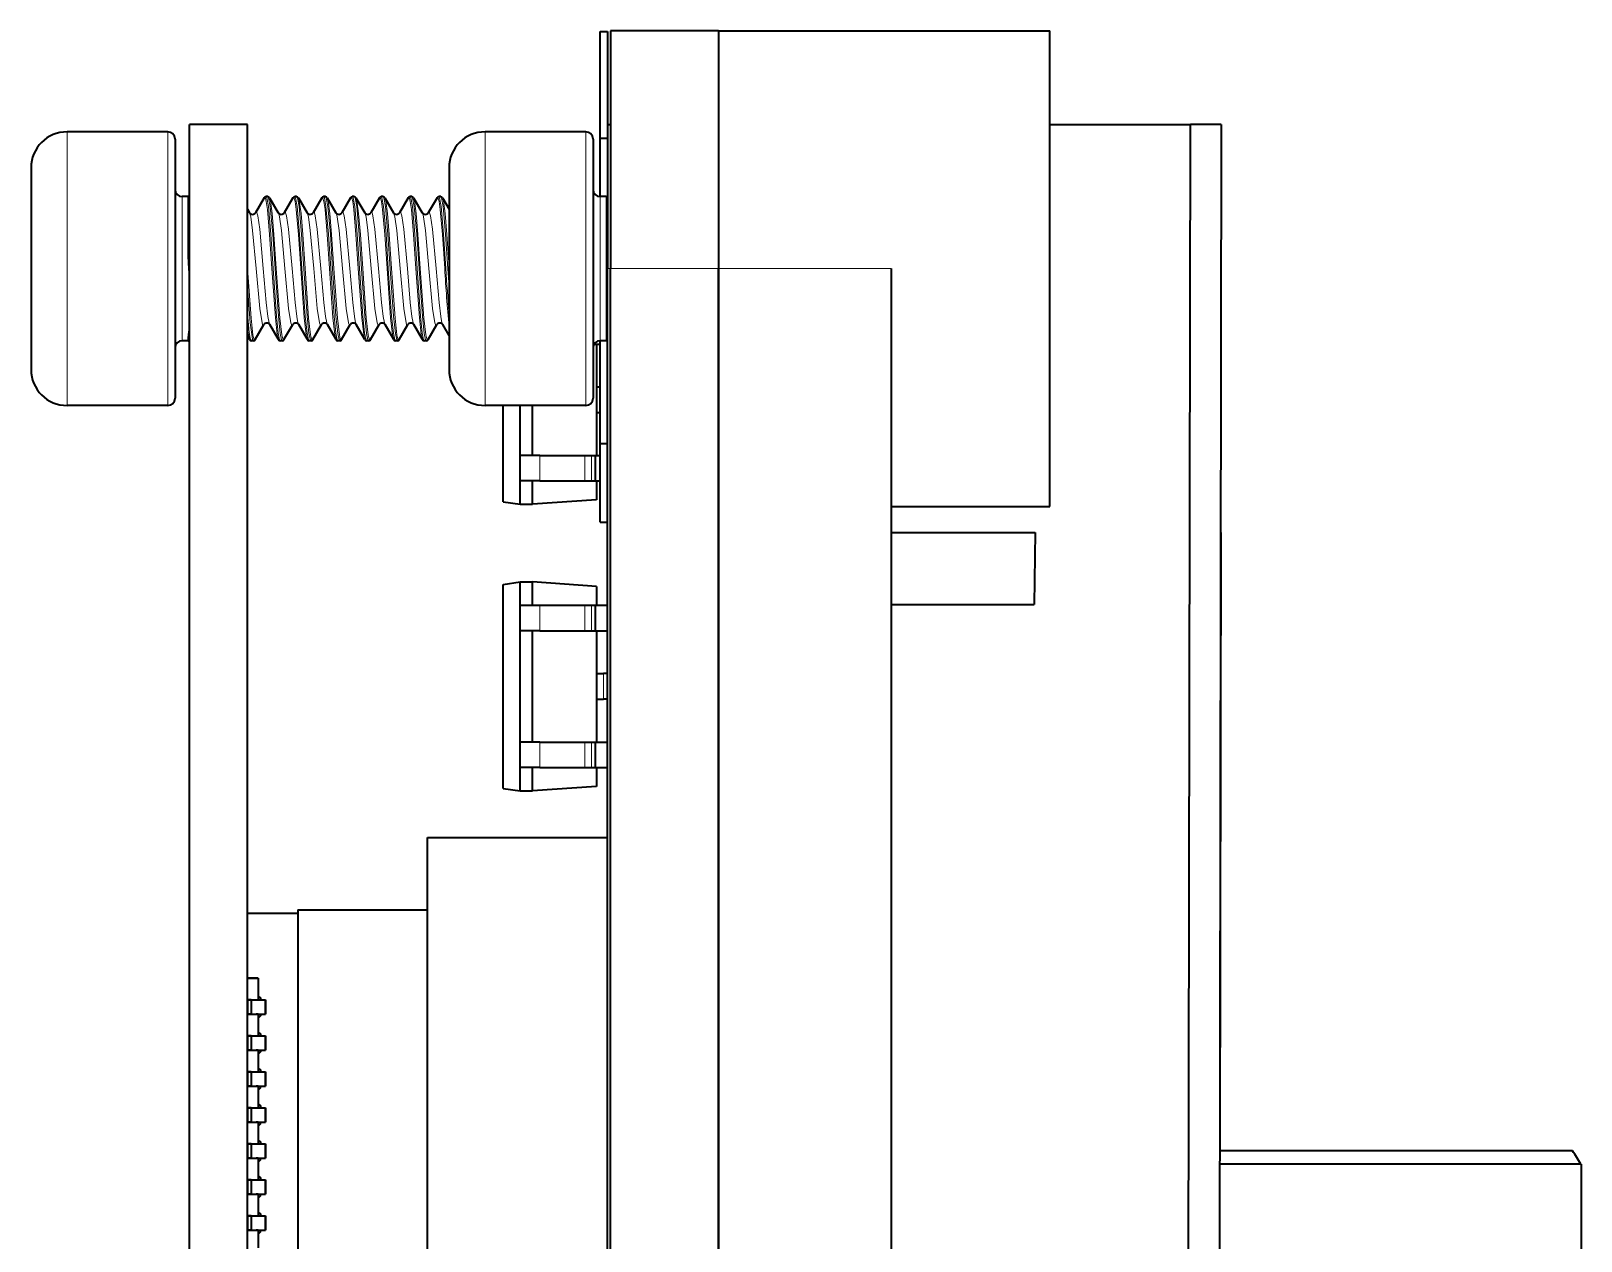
# Model space of a CAD drawing. Extents: x 386 to 1062, y 188 to 634.
# Drawn here: x 582.32 to 603.85, y 616.81 to 633.61 of the extents above; entities that cross this region are included whole.
import ezdxf

# ---------------------------------------------------------------- set-up
doc = ezdxf.new("R2010")
doc.units = 0

msp = doc.modelspace()

# ---------------------------------------------------------------- linework, layer by layer
at = {"color": 7, "lineweight": 35, "ltscale": 0.037001}
msp.add_line((590.23, 632.122), (590.23, 633.602), dxfattribs=at)
at = {"color": 7, "lineweight": 35, "ltscale": 0.002499}
for p, q in [((590.23, 633.602), (590.33, 633.602)), ((590.23, 632.122), (590.33, 632.122)), ((590.23, 627.88), (590.33, 627.88)), ((590.23, 626.789), (590.33, 626.789))]:
    msp.add_line(p, q, dxfattribs=at)
at = {"color": 7, "lineweight": 35, "ltscale": 0.032338}
msp.add_line((590.33, 633.602), (590.33, 632.309), dxfattribs=at)
at = {"color": 7, "lineweight": 35, "ltscale": 0.0375}
msp.add_line((591.871, 633.609), (590.371, 633.609), dxfattribs=at)
at = {"color": 7, "lineweight": 35, "ltscale": 0.0825}
for p, q in [((590.371, 633.609), (590.371, 630.309)), ((591.871, 633.609), (591.871, 630.309)), ((591.871, 633.609), (591.871, 630.309)), ((596.471, 630.309), (596.471, 633.609)), ((596.471, 627.009), (596.471, 630.309))]:
    msp.add_line(p, q, dxfattribs=at)
at = {"color": 7, "lineweight": 35, "ltscale": 0.060001}
msp.add_line((591.871, 633.609), (594.271, 633.609), dxfattribs=at)
at = {"color": 7, "lineweight": 35, "ltscale": 0.055}
for p, q in [((594.271, 633.609), (596.471, 633.609)), ((594.271, 627.009), (596.471, 627.009))]:
    msp.add_line(p, q, dxfattribs=at)
at = {"color": 7, "lineweight": 13, "ltscale": 0.024727}
for p, q in [((582.825, 632.209), (582.825, 631.22)), ((584.225, 632.209), (584.225, 631.22)), ((588.63, 632.209), (588.63, 631.22)), ((590.03, 632.209), (590.03, 631.22))]:
    msp.add_line(p, q, dxfattribs=at)
at = {"color": 7, "lineweight": 35, "ltscale": 0.035001}
for p, q in [((584.225, 632.209), (582.825, 632.209)), ((590.03, 632.209), (588.63, 632.209)), ((584.225, 628.409), (582.825, 628.409)), ((590.03, 628.409), (588.63, 628.409))]:
    msp.add_line(p, q, dxfattribs=at)
at = {"color": 7, "lineweight": 35}
for p, q in [((584.525, 599.309), (584.525, 632.309)), ((585.33, 599.309), (585.33, 632.309)), ((590.33, 601.309), (590.33, 630.309)), ((590.371, 601.309), (590.371, 630.309)), ((591.871, 630.309), (591.871, 601.309)), ((591.871, 601.309), (591.871, 630.309)), ((594.271, 630.309), (594.271, 601.309))]:
    msp.add_line(p, q, dxfattribs=at)
at = {"color": 7, "lineweight": 35, "ltscale": 0.020125}
msp.add_line((585.33, 632.309), (584.525, 632.309), dxfattribs=at)
at = {"color": 7, "lineweight": 35, "ltscale": 0.05}
for p, q in [((590.33, 632.309), (590.33, 630.309)), ((594.271, 626.646), (596.271, 626.646))]:
    msp.add_line(p, q, dxfattribs=at)
at = {"color": 7, "lineweight": 35, "ltscale": 0.001021}
msp.add_line((590.33, 632.309), (590.371, 632.309), dxfattribs=at)
at = {"color": 7, "lineweight": 35, "ltscale": 0.048912}
msp.add_line((596.471, 632.309), (598.427, 632.309), dxfattribs=at)
at = {"color": 7, "lineweight": 35, "ltscale": 0.412585}
msp.add_line((598.398, 615.805), (598.427, 632.309), dxfattribs=at)
at = {"color": 7, "lineweight": 35, "ltscale": 0.010666}
msp.add_line((598.854, 632.309), (598.427, 632.309), dxfattribs=at)
at = {"color": 7, "lineweight": 35, "ltscale": 0.412557}
msp.add_line((598.854, 632.309), (598.83, 615.807), dxfattribs=at)
at = {"color": 7, "lineweight": 35, "ltscale": 0.023425}
for p, q in [((584.325, 632.109), (584.325, 631.172)), ((590.13, 632.109), (590.13, 631.172))]:
    msp.add_line(p, q, dxfattribs=at)
at = {"color": 7, "lineweight": 35, "ltscale": 0.020337}
msp.add_line((590.23, 631.309), (590.23, 632.122), dxfattribs=at)
at = {"color": 7, "lineweight": 35, "ltscale": 0.077499}
msp.add_line((596.471, 628.759), (596.471, 631.859), dxfattribs=at)
at = {"color": 7, "lineweight": 35, "ltscale": 0.018219}
for p, q in [((582.325, 631.709), (582.325, 630.98)), ((588.13, 631.709), (588.13, 630.98))]:
    msp.add_line(p, q, dxfattribs=at)
at = {"color": 7, "lineweight": 13, "ltscale": 0.070273}
for p, q in [((582.825, 631.22), (582.825, 628.409)), ((584.225, 631.22), (584.225, 628.409)), ((588.63, 631.22), (588.63, 628.409)), ((590.03, 631.22), (590.03, 628.409))]:
    msp.add_line(p, q, dxfattribs=at)
at = {"color": 7, "lineweight": 35, "ltscale": 0.066574}
for p, q in [((584.325, 631.172), (584.325, 628.509)), ((590.13, 631.172), (590.13, 628.509))]:
    msp.add_line(p, q, dxfattribs=at)
at = {"color": 7, "lineweight": 13, "ltscale": 0.013014}
for p, q in [((584.425, 631.309), (584.425, 630.788)), ((584.505, 631.309), (584.505, 630.788)), ((590.23, 631.309), (590.23, 630.788)), ((590.31, 631.309), (590.31, 630.788))]:
    msp.add_line(p, q, dxfattribs=at)
at = {"color": 7, "lineweight": 35, "ltscale": 0.002}
for p, q in [((584.505, 631.309), (584.425, 631.309)), ((584.505, 629.309), (584.425, 629.309))]:
    msp.add_line(p, q, dxfattribs=at)
at = {"color": 7, "lineweight": 35, "ltscale": 0.001473}
msp.add_line((585.33, 631.135), (585.359, 631.085), dxfattribs=at)
at = {"color": 7, "lineweight": 35, "ltscale": 0.006019}
for p, q in [((585.563, 631.293), (585.442, 631.085)), ((586.038, 631.293), (586.159, 631.085)), ((587.238, 631.293), (587.359, 631.085)), ((587.563, 631.293), (587.442, 631.085)), ((586.238, 629.325), (586.359, 629.533)), ((586.563, 629.325), (586.442, 629.533)), ((587.038, 629.325), (587.159, 629.533))]:
    msp.add_line(p, q, dxfattribs=at)
at = {"color": 7, "lineweight": 35, "ltscale": 0.000671387}
for p, q in [((585.614, 631.309), (585.587, 631.309)), ((586.414, 631.309), (586.387, 631.309)), ((587.214, 631.309), (587.187, 631.309)), ((587.614, 631.309), (587.587, 631.309)), ((585.414, 629.309), (585.387, 629.309)), ((586.214, 629.309), (586.187, 629.309)), ((586.614, 629.309), (586.587, 629.309)), ((587.414, 629.309), (587.387, 629.309))]:
    msp.add_line(p, q, dxfattribs=at)
at = {"color": 7, "lineweight": 35, "ltscale": 0.006018}
for p, q in [((585.638, 631.293), (585.759, 631.085)), ((585.963, 631.293), (585.842, 631.085)), ((586.363, 631.293), (586.242, 631.085)), ((586.438, 631.293), (586.559, 631.085)), ((586.763, 631.293), (586.642, 631.085)), ((586.838, 631.293), (586.959, 631.085)), ((587.163, 631.293), (587.042, 631.085)), ((587.638, 631.293), (587.759, 631.085)), ((587.963, 631.293), (587.842, 631.085)), ((585.438, 629.325), (585.559, 629.533)), ((585.763, 629.325), (585.642, 629.533)), ((585.838, 629.325), (585.959, 629.533)), ((586.163, 629.325), (586.042, 629.533)), ((586.638, 629.325), (586.759, 629.533)), ((586.963, 629.325), (586.842, 629.533)), ((587.363, 629.325), (587.242, 629.533)), ((587.438, 629.325), (587.559, 629.533)), ((587.763, 629.325), (587.642, 629.533)), ((587.838, 629.325), (587.959, 629.533))]:
    msp.add_line(p, q, dxfattribs=at)
at = {"color": 7, "lineweight": 35, "ltscale": 0.000669861}
for p, q in [((586.014, 631.309), (585.987, 631.309)), ((586.814, 631.309), (586.787, 631.309)), ((588.014, 631.309), (587.987, 631.309)), ((585.814, 629.309), (585.787, 629.309)), ((587.014, 629.309), (586.987, 629.309)), ((587.814, 629.309), (587.787, 629.309))]:
    msp.add_line(p, q, dxfattribs=at)
at = {"color": 7, "lineweight": 35, "ltscale": 0.004546}
msp.add_line((588.038, 631.293), (588.13, 631.135), dxfattribs=at)
at = {"color": 7, "lineweight": 35, "ltscale": 0.001999}
for p, q in [((590.31, 631.309), (590.23, 631.309)), ((590.31, 629.309), (590.23, 629.309))]:
    msp.add_line(p, q, dxfattribs=at)
at = {"color": 7, "lineweight": 35, "ltscale": 0.051781}
for p, q in [((582.325, 630.98), (582.325, 628.909)), ((588.13, 630.98), (588.13, 628.909))]:
    msp.add_line(p, q, dxfattribs=at)
at = {"color": 7, "lineweight": 13, "ltscale": 0.036986}
for p, q in [((584.425, 630.788), (584.425, 629.309)), ((590.23, 630.788), (590.23, 629.309)), ((590.31, 630.788), (590.31, 629.309))]:
    msp.add_line(p, q, dxfattribs=at)
at = {"color": 7, "lineweight": 13, "ltscale": 0.00659}
msp.add_line((584.505, 630.788), (584.505, 630.525), dxfattribs=at)
at = {"color": 7, "lineweight": 13, "ltscale": 0.011867}
for p, q in [((585.67, 630.309), (585.638, 630.782)), ((586.07, 630.309), (586.038, 630.782)), ((586.47, 630.309), (586.438, 630.782)), ((586.87, 630.309), (586.838, 630.782)), ((587.27, 630.309), (587.238, 630.782)), ((587.67, 630.309), (587.638, 630.782)), ((588.07, 630.309), (588.038, 630.782))]:
    msp.add_line(p, q, dxfattribs=at)
at = {"color": 7, "lineweight": 13, "ltscale": 0.011983}
for p, q in [((585.687, 630.31), (585.655, 630.788)), ((586.087, 630.31), (586.055, 630.788)), ((586.487, 630.31), (586.455, 630.788)), ((586.887, 630.31), (586.855, 630.788)), ((587.287, 630.31), (587.255, 630.788)), ((587.687, 630.31), (587.655, 630.788)), ((588.087, 630.31), (588.055, 630.788))]:
    msp.add_line(p, q, dxfattribs=at)
at = {"color": 7, "lineweight": 13, "ltscale": 0.012041}
for p, q in [((585.682, 630.788), (585.714, 630.308)), ((586.082, 630.788), (586.114, 630.308)), ((586.482, 630.788), (586.514, 630.308)), ((586.882, 630.788), (586.914, 630.308)), ((587.282, 630.788), (587.314, 630.308)), ((587.682, 630.788), (587.714, 630.308)), ((588.082, 630.788), (588.114, 630.308))]:
    msp.add_line(p, q, dxfattribs=at)
at = {"color": 7, "lineweight": 13, "ltscale": 0.011916}
for p, q in [((585.699, 630.784), (585.731, 630.309)), ((586.099, 630.784), (586.131, 630.309)), ((586.499, 630.784), (586.531, 630.309)), ((586.899, 630.784), (586.931, 630.309)), ((587.299, 630.784), (587.331, 630.309)), ((587.699, 630.784), (587.731, 630.309))]:
    msp.add_line(p, q, dxfattribs=at)
at = {"color": 7, "lineweight": 13, "ltscale": 0.011309}
msp.add_line((588.099, 630.784), (588.13, 630.333), dxfattribs=at)
at = {"color": 7, "lineweight": 13, "ltscale": 0.00203}
msp.add_line((584.514, 630.308), (584.509, 630.389), dxfattribs=at)
at = {"color": 7, "lineweight": 13, "ltscale": 0.000431891}
msp.add_line((584.526, 630.389), (584.509, 630.389), dxfattribs=at)
at = {"color": 7, "lineweight": 13, "ltscale": 0.00034713}
msp.add_line((584.528, 630.309), (584.514, 630.308), dxfattribs=at)
at = {"color": 7, "lineweight": 13, "ltscale": 0.004219}
msp.add_line((584.525, 630.139), (584.514, 630.308), dxfattribs=at)
at = {"color": 7, "lineweight": 13, "ltscale": 0.000600883}
msp.add_line((585.33, 630.333), (585.331, 630.309), dxfattribs=at)
at = {"color": 7, "lineweight": 13, "ltscale": 0.006177}
msp.add_line((588.114, 630.308), (588.13, 630.061), dxfattribs=at)
at = {"color": 7, "lineweight": 13, "ltscale": 0.001021}
msp.add_line((590.33, 630.309), (590.371, 630.309), dxfattribs=at)
at = {"color": 7, "lineweight": 13, "ltscale": 0.0375}
msp.add_line((591.871, 630.309), (590.371, 630.309), dxfattribs=at)
at = {"color": 7, "lineweight": 13, "ltscale": 0.060001}
msp.add_line((591.871, 630.309), (594.271, 630.309), dxfattribs=at)
at = {"color": 7, "lineweight": 13, "ltscale": 0.001169}
msp.add_line((584.505, 629.347), (584.509, 629.393), dxfattribs=at)
at = {"color": 7, "lineweight": 13, "ltscale": 0.003234}
msp.add_line((584.509, 629.393), (584.525, 629.522), dxfattribs=at)
at = {"color": 7, "lineweight": 35, "ltscale": 0.00438}
msp.add_line((588.13, 629.381), (588.042, 629.533), dxfattribs=at)
at = {"color": 7, "lineweight": 13, "ltscale": 0.000950623}
msp.add_line((584.505, 629.347), (584.505, 629.309), dxfattribs=at)
at = {"color": 7, "lineweight": 35, "ltscale": 0.001638}
msp.add_line((585.363, 629.325), (585.33, 629.381), dxfattribs=at)
at = {"color": 7, "lineweight": 35, "ltscale": 0.000523376}
msp.add_line((590.145, 629.261), (590.166, 629.261), dxfattribs=at)
at = {"color": 7, "lineweight": 35, "ltscale": 0.000604248}
msp.add_line((590.166, 629.261), (590.166, 629.285), dxfattribs=at)
at = {"color": 7, "lineweight": 35, "ltscale": 0.001605}
for p, q in [((590.166, 629.261), (590.23, 629.261)), ((590.166, 627.716), (590.23, 627.716)), ((590.166, 627.361), (590.23, 627.361))]:
    msp.add_line(p, q, dxfattribs=at)
at = {"color": 7, "lineweight": 35, "ltscale": 0.038625}
for p, q in [((590.18, 629.261), (590.18, 627.716)), ((589.12, 623.736), (589.12, 625.281)), ((589.29, 623.736), (589.29, 625.281)), ((590.18, 625.281), (590.18, 623.736))]:
    msp.add_line(p, q, dxfattribs=at)
at = {"color": 7, "lineweight": 35, "ltscale": 0.035718}
msp.add_line((590.23, 627.88), (590.23, 629.309), dxfattribs=at)
at = {"color": 7, "lineweight": 35, "ltscale": 0.001244}
for p, q in [((590.18, 628.666), (590.23, 628.666)), ((590.18, 628.311), (590.23, 628.311))]:
    msp.add_line(p, q, dxfattribs=at)
at = {"color": 7, "lineweight": 35, "ltscale": 0.033408}
msp.add_line((588.88, 627.073), (588.88, 628.409), dxfattribs=at)
at = {"color": 7, "lineweight": 35, "ltscale": 0.017314}
for p, q in [((589.12, 627.716), (589.12, 628.409)), ((589.29, 627.716), (589.29, 628.409))]:
    msp.add_line(p, q, dxfattribs=at)
at = {"color": 7, "lineweight": 35, "ltscale": 0.027283}
msp.add_line((590.23, 626.789), (590.23, 627.88), dxfattribs=at)
at = {"color": 7, "lineweight": 35, "ltscale": 0.00675}
for p, q in [((589.39, 627.716), (589.12, 627.716)), ((589.39, 627.361), (589.12, 627.361)), ((589.12, 625.636), (589.39, 625.636)), ((589.39, 625.281), (589.12, 625.281)), ((589.39, 623.736), (589.12, 623.736)), ((589.39, 623.381), (589.12, 623.381))]:
    msp.add_line(p, q, dxfattribs=at)
at = {"color": 7, "lineweight": 35, "ltscale": 0.008875}
for p, q in [((589.12, 627.361), (589.12, 627.716)), ((590.166, 627.361), (590.166, 627.716)), ((589.12, 625.281), (589.12, 625.636)), ((590.166, 625.281), (590.166, 625.636)), ((589.12, 623.381), (589.12, 623.736)), ((590.166, 623.381), (590.166, 623.736))]:
    msp.add_line(p, q, dxfattribs=at)
at = {"color": 7, "lineweight": 13, "ltscale": 0.008875}
for p, q in [((589.39, 627.361), (589.39, 627.716)), ((590.014, 627.361), (590.014, 627.716)), ((590.11, 627.361), (590.11, 627.716)), ((589.39, 625.281), (589.39, 625.636)), ((590.014, 625.281), (590.014, 625.636)), ((590.11, 625.281), (590.11, 625.636)), ((590.275, 624.331), (590.275, 624.686)), ((589.39, 623.381), (589.39, 623.736)), ((590.014, 623.381), (590.014, 623.736)), ((590.11, 623.381), (590.11, 623.736))]:
    msp.add_line(p, q, dxfattribs=at)
at = {"color": 7, "lineweight": 35, "ltscale": 0.015601}
for p, q in [((589.39, 627.716), (590.014, 627.716)), ((589.39, 627.361), (590.014, 627.361)), ((589.39, 625.636), (590.014, 625.636)), ((589.39, 625.281), (590.014, 625.281)), ((589.39, 623.736), (590.014, 623.736)), ((589.39, 623.381), (590.014, 623.381))]:
    msp.add_line(p, q, dxfattribs=at)
at = {"color": 7, "lineweight": 35, "ltscale": 0.002415}
for p, q in [((590.014, 627.716), (590.11, 627.716)), ((590.014, 627.361), (590.11, 627.361)), ((590.014, 625.636), (590.11, 625.636)), ((590.014, 625.281), (590.11, 625.281)), ((590.014, 623.736), (590.11, 623.736)), ((590.014, 623.381), (590.11, 623.381))]:
    msp.add_line(p, q, dxfattribs=at)
at = {"color": 7, "lineweight": 35, "ltscale": 0.001379}
for p, q in [((590.11, 627.716), (590.166, 627.716)), ((590.11, 627.361), (590.166, 627.361)), ((590.11, 625.636), (590.166, 625.636)), ((590.11, 625.281), (590.166, 625.281)), ((590.33, 624.686), (590.275, 624.686)), ((590.33, 624.331), (590.275, 624.331)), ((590.11, 623.736), (590.166, 623.736)), ((590.11, 623.381), (590.166, 623.381))]:
    msp.add_line(p, q, dxfattribs=at)
at = {"color": 7, "lineweight": 35, "ltscale": 0.008063}
for p, q in [((589.12, 627.039), (589.12, 627.361)), ((589.29, 627.039), (589.29, 627.361)), ((589.12, 625.636), (589.12, 625.959)), ((589.29, 625.636), (589.29, 625.959)), ((589.12, 623.059), (589.12, 623.381)), ((589.29, 623.059), (589.29, 623.381))]:
    msp.add_line(p, q, dxfattribs=at)
at = {"color": 7, "lineweight": 35, "ltscale": 0.006506}
msp.add_line((590.18, 627.361), (590.18, 627.101), dxfattribs=at)
at = {"color": 7, "lineweight": 35, "ltscale": 0.006059}
for p, q in [((588.88, 627.073), (589.12, 627.039)), ((588.88, 625.925), (589.12, 625.959)), ((588.88, 623.093), (589.12, 623.059))]:
    msp.add_line(p, q, dxfattribs=at)
at = {"color": 7, "lineweight": 35, "ltscale": 0.004251}
for p, q in [((589.12, 627.039), (589.29, 627.039)), ((589.12, 625.959), (589.29, 625.959)), ((589.12, 623.059), (589.29, 623.059))]:
    msp.add_line(p, q, dxfattribs=at)
at = {"color": 7, "lineweight": 35, "ltscale": 0.022303}
for p, q in [((590.18, 627.101), (589.29, 627.039)), ((590.18, 625.897), (589.29, 625.959)), ((590.18, 623.121), (589.29, 623.059))]:
    msp.add_line(p, q, dxfattribs=at)
at = {"color": 7, "lineweight": 35, "ltscale": 0.025004}
msp.add_line((596.271, 626.646), (596.254, 625.646), dxfattribs=at)
at = {"color": 7, "lineweight": 35, "ltscale": 0.214675}
msp.add_line((598.846, 626.646), (598.833, 618.059), dxfattribs=at)
at = {"color": 7, "lineweight": 35, "ltscale": 0.070813}
msp.add_line((588.88, 623.093), (588.88, 625.925), dxfattribs=at)
at = {"color": 7, "lineweight": 35, "ltscale": 0.006508}
for p, q in [((590.18, 625.897), (590.18, 625.636)), ((590.18, 623.381), (590.18, 623.121))]:
    msp.add_line(p, q, dxfattribs=at)
at = {"color": 7, "lineweight": 35, "ltscale": 0.004105}
for p, q in [((590.166, 625.636), (590.33, 625.636)), ((590.166, 625.281), (590.33, 625.281)), ((590.166, 623.736), (590.33, 623.736)), ((590.166, 623.381), (590.33, 623.381))]:
    msp.add_line(p, q, dxfattribs=at)
at = {"color": 7, "lineweight": 35, "ltscale": 0.049574}
msp.add_line((594.271, 625.646), (596.254, 625.646), dxfattribs=at)
at = {"color": 7, "lineweight": 35, "ltscale": 0.002364}
for p, q in [((590.18, 624.686), (590.275, 624.686)), ((590.18, 624.331), (590.275, 624.331))]:
    msp.add_line(p, q, dxfattribs=at)
at = {"color": 7, "lineweight": 35, "ltscale": 0.4}
msp.add_line((587.83, 606.409), (587.83, 622.409), dxfattribs=at)
at = {"color": 7, "lineweight": 35, "ltscale": 0.0625}
msp.add_line((587.83, 622.409), (590.33, 622.409), dxfattribs=at)
at = {"color": 7, "lineweight": 35, "ltscale": 0.0175}
msp.add_line((585.33, 621.359), (586.03, 621.359), dxfattribs=at)
msp.add_line((585.33, 621.359), (586.03, 621.359), dxfattribs=at)
at = {"color": 7, "lineweight": 35, "ltscale": 0.022501}
msp.add_line((585.33, 620.459), (585.33, 621.359), dxfattribs=at)
msp.add_line((585.33, 620.459), (585.33, 621.359), dxfattribs=at)
at = {"color": 7, "lineweight": 35, "ltscale": 0.28}
msp.add_line((586.03, 621.409), (586.03, 610.209), dxfattribs=at)
at = {"color": 7, "lineweight": 35, "ltscale": 0.045}
msp.add_line((586.03, 621.409), (587.83, 621.409), dxfattribs=at)
at = {"color": 7, "lineweight": 35, "ltscale": 0.003751}
for p, q in [((585.48, 620.459), (585.33, 620.459)), ((585.33, 620.459), (585.48, 620.459)), ((585.33, 620.459), (585.48, 620.459)), ((585.48, 620.459), (585.33, 620.459)), ((585.33, 620.459), (585.48, 620.459))]:
    msp.add_line(p, q, dxfattribs=at)
at = {"color": 7, "lineweight": 35, "ltscale": 0.006125}
msp.add_line((585.48, 620.459), (585.48, 620.214), dxfattribs=at)
msp.add_line((585.48, 620.459), (585.48, 620.214), dxfattribs=at)
at = {"color": 7, "lineweight": 35, "ltscale": 0.00125}
for p, q in [((585.38, 620.159), (585.33, 620.159)), ((585.33, 620.159), (585.38, 620.159)), ((585.38, 619.959), (585.33, 619.959)), ((585.33, 619.959), (585.38, 619.959)), ((585.33, 619.959), (585.38, 619.959)), ((585.38, 619.659), (585.33, 619.659)), ((585.33, 619.659), (585.38, 619.659)), ((585.38, 619.459), (585.33, 619.459)), ((585.33, 619.459), (585.38, 619.459)), ((585.33, 619.459), (585.38, 619.459)), ((585.38, 619.159), (585.33, 619.159)), ((585.33, 619.159), (585.38, 619.159)), ((585.38, 618.959), (585.33, 618.959)), ((585.33, 618.959), (585.38, 618.959)), ((585.33, 618.959), (585.38, 618.959)), ((585.38, 618.659), (585.33, 618.659)), ((585.33, 618.659), (585.38, 618.659)), ((585.33, 618.459), (585.38, 618.459)), ((585.38, 618.459), (585.33, 618.459)), ((585.33, 618.459), (585.38, 618.459)), ((585.38, 618.159), (585.33, 618.159)), ((585.33, 618.159), (585.38, 618.159)), ((585.38, 617.959), (585.33, 617.959)), ((585.33, 617.959), (585.38, 617.959)), ((585.33, 617.959), (585.38, 617.959)), ((585.38, 617.659), (585.33, 617.659)), ((585.33, 617.659), (585.38, 617.659)), ((585.38, 617.459), (585.33, 617.459)), ((585.33, 617.459), (585.38, 617.459)), ((585.33, 617.459), (585.38, 617.459)), ((585.33, 617.159), (585.38, 617.159)), ((585.38, 617.159), (585.33, 617.159)), ((585.33, 616.959), (585.38, 616.959)), ((585.38, 616.959), (585.33, 616.959)), ((585.33, 616.959), (585.38, 616.959))]:
    msp.add_line(p, q, dxfattribs=at)
at = {"color": 7, "lineweight": 35, "ltscale": 0.005}
for p, q in [((585.33, 620.159), (585.33, 619.959)), ((585.33, 620.159), (585.33, 619.959)), ((585.38, 620.159), (585.58, 620.159)), ((585.38, 620.159), (585.38, 619.959)), ((585.38, 620.159), (585.38, 619.959)), ((585.38, 620.159), (585.58, 620.159)), ((585.58, 620.159), (585.58, 619.959)), ((585.58, 620.159), (585.58, 619.959)), ((585.58, 619.959), (585.58, 620.159)), ((585.38, 619.959), (585.58, 619.959)), ((585.38, 619.959), (585.58, 619.959)), ((585.33, 619.659), (585.33, 619.459)), ((585.33, 619.659), (585.33, 619.459)), ((585.38, 619.659), (585.58, 619.659)), ((585.38, 619.659), (585.38, 619.459)), ((585.38, 619.659), (585.58, 619.659)), ((585.38, 619.659), (585.38, 619.459)), ((585.58, 619.659), (585.58, 619.459)), ((585.58, 619.659), (585.58, 619.459)), ((585.58, 619.459), (585.58, 619.659)), ((585.38, 619.459), (585.58, 619.459)), ((585.38, 619.459), (585.58, 619.459)), ((585.33, 619.159), (585.33, 618.959)), ((585.33, 619.159), (585.33, 618.959)), ((585.38, 619.159), (585.58, 619.159)), ((585.38, 619.159), (585.38, 618.959)), ((585.38, 619.159), (585.58, 619.159)), ((585.38, 619.159), (585.38, 618.959)), ((585.58, 619.159), (585.58, 618.959)), ((585.58, 619.159), (585.58, 618.959)), ((585.58, 618.959), (585.58, 619.159)), ((585.38, 618.959), (585.58, 618.959)), ((585.38, 618.959), (585.58, 618.959)), ((585.33, 618.659), (585.33, 618.459)), ((585.33, 618.659), (585.33, 618.459)), ((585.38, 618.659), (585.58, 618.659)), ((585.38, 618.659), (585.38, 618.459)), ((585.38, 618.659), (585.58, 618.659)), ((585.38, 618.659), (585.38, 618.459)), ((585.58, 618.659), (585.58, 618.459)), ((585.58, 618.659), (585.58, 618.459)), ((585.58, 618.459), (585.58, 618.659)), ((585.38, 618.459), (585.58, 618.459)), ((585.38, 618.459), (585.58, 618.459)), ((585.33, 618.159), (585.33, 617.959)), ((585.33, 618.159), (585.33, 617.959)), ((585.38, 618.159), (585.58, 618.159)), ((585.38, 618.159), (585.38, 617.959)), ((585.38, 618.159), (585.58, 618.159)), ((585.38, 618.159), (585.38, 617.959)), ((585.58, 618.159), (585.58, 617.959)), ((585.58, 618.159), (585.58, 617.959)), ((585.58, 617.959), (585.58, 618.159)), ((585.38, 617.959), (585.58, 617.959)), ((585.38, 617.959), (585.58, 617.959)), ((585.33, 617.659), (585.33, 617.459)), ((585.33, 617.659), (585.33, 617.459)), ((585.38, 617.659), (585.58, 617.659)), ((585.38, 617.659), (585.38, 617.459)), ((585.38, 617.659), (585.58, 617.659)), ((585.38, 617.659), (585.38, 617.459)), ((585.58, 617.659), (585.58, 617.459)), ((585.58, 617.659), (585.58, 617.459)), ((585.58, 617.459), (585.58, 617.659)), ((585.38, 617.459), (585.58, 617.459)), ((585.38, 617.459), (585.58, 617.459)), ((585.33, 617.159), (585.33, 616.959)), ((585.33, 617.159), (585.33, 616.959)), ((585.38, 617.159), (585.38, 616.959)), ((585.38, 617.159), (585.38, 616.959)), ((585.38, 617.159), (585.58, 617.159)), ((585.38, 617.159), (585.58, 617.159)), ((585.58, 617.159), (585.58, 616.959)), ((585.58, 617.159), (585.58, 616.959)), ((585.58, 616.959), (585.58, 617.159)), ((585.38, 616.959), (585.58, 616.959)), ((585.38, 616.959), (585.58, 616.959))]:
    msp.add_line(p, q, dxfattribs=at)
at = {"color": 7, "lineweight": 35, "ltscale": 0.001236}
for p, q in [((585.515, 620.179), (585.48, 620.214)), ((585.515, 620.179), (585.48, 620.214)), ((585.515, 620.179), (585.48, 620.214)), ((585.515, 619.679), (585.48, 619.714)), ((585.515, 619.679), (585.48, 619.714)), ((585.515, 619.679), (585.48, 619.714)), ((585.515, 619.179), (585.48, 619.214)), ((585.515, 619.179), (585.48, 619.214)), ((585.515, 619.179), (585.48, 619.214)), ((585.515, 618.679), (585.48, 618.714)), ((585.48, 618.714), (585.515, 618.679)), ((585.515, 618.679), (585.48, 618.714)), ((585.515, 618.179), (585.48, 618.214)), ((585.515, 618.179), (585.48, 618.214)), ((585.515, 618.179), (585.48, 618.214)), ((585.515, 617.679), (585.48, 617.714)), ((585.48, 617.714), (585.515, 617.679)), ((585.515, 617.679), (585.48, 617.714)), ((585.515, 617.179), (585.48, 617.214)), ((585.515, 617.179), (585.48, 617.214)), ((585.515, 617.179), (585.48, 617.214))]:
    msp.add_line(p, q, dxfattribs=at)
at = {"color": 7, "lineweight": 35, "ltscale": 0.001375}
for p, q in [((585.48, 620.214), (585.48, 620.159)), ((585.48, 620.214), (585.48, 620.159)), ((585.48, 619.959), (585.48, 619.904)), ((585.48, 619.959), (585.48, 619.904)), ((585.48, 619.714), (585.48, 619.659)), ((585.48, 619.714), (585.48, 619.659)), ((585.48, 619.459), (585.48, 619.404)), ((585.48, 619.459), (585.48, 619.404)), ((585.48, 619.214), (585.48, 619.159)), ((585.48, 619.214), (585.48, 619.159)), ((585.48, 618.959), (585.48, 618.904)), ((585.48, 618.959), (585.48, 618.904)), ((585.48, 618.714), (585.48, 618.659)), ((585.48, 618.714), (585.48, 618.659)), ((585.48, 618.459), (585.48, 618.404)), ((585.48, 618.459), (585.48, 618.404)), ((585.48, 618.214), (585.48, 618.159)), ((585.48, 618.214), (585.48, 618.159)), ((585.48, 617.959), (585.48, 617.904)), ((585.48, 617.959), (585.48, 617.904)), ((585.48, 617.714), (585.48, 617.659)), ((585.48, 617.714), (585.48, 617.659)), ((585.48, 617.459), (585.48, 617.404)), ((585.48, 617.459), (585.48, 617.404)), ((585.48, 617.214), (585.48, 617.159)), ((585.48, 617.214), (585.48, 617.159)), ((585.48, 616.959), (585.48, 616.904)), ((585.48, 616.959), (585.48, 616.904))]:
    msp.add_line(p, q, dxfattribs=at)
at = {"color": 7, "lineweight": 35, "ltscale": 0.00036253}
for p, q in [((585.505, 620.189), (585.515, 620.179)), ((585.505, 619.689), (585.515, 619.679)), ((585.505, 619.189), (585.515, 619.179)), ((585.505, 618.189), (585.515, 618.179)), ((585.505, 617.189), (585.515, 617.179))]:
    msp.add_line(p, q, dxfattribs=at)
at = {"color": 7, "lineweight": 35, "ltscale": 0.000500488}
for p, q in [((585.515, 620.159), (585.515, 620.179)), ((585.515, 620.159), (585.515, 620.179)), ((585.515, 619.659), (585.515, 619.679)), ((585.515, 619.659), (585.515, 619.679)), ((585.515, 619.159), (585.515, 619.179)), ((585.515, 619.159), (585.515, 619.179)), ((585.515, 618.659), (585.515, 618.679)), ((585.515, 618.659), (585.515, 618.679)), ((585.515, 618.159), (585.515, 618.179)), ((585.515, 618.159), (585.515, 618.179)), ((585.515, 617.659), (585.515, 617.679)), ((585.515, 617.659), (585.515, 617.679)), ((585.515, 617.159), (585.515, 617.179)), ((585.515, 617.159), (585.515, 617.179))]:
    msp.add_line(p, q, dxfattribs=at)
at = {"color": 7, "lineweight": 35, "ltscale": 0.003038}
for p, q in [((585.33, 619.959), (585.451, 619.959)), ((585.33, 619.959), (585.451, 619.959)), ((585.33, 619.459), (585.451, 619.459)), ((585.33, 619.459), (585.451, 619.459)), ((585.33, 618.959), (585.451, 618.959)), ((585.33, 618.959), (585.451, 618.959)), ((585.33, 618.459), (585.451, 618.459)), ((585.33, 618.459), (585.451, 618.459)), ((585.33, 617.959), (585.451, 617.959)), ((585.33, 617.959), (585.451, 617.959)), ((585.33, 617.459), (585.451, 617.459)), ((585.33, 617.459), (585.451, 617.459)), ((585.33, 616.959), (585.451, 616.959)), ((585.33, 616.959), (585.451, 616.959))]:
    msp.add_line(p, q, dxfattribs=at)
at = {"color": 7, "lineweight": 35, "ltscale": 0.002504}
for p, q in [((585.38, 619.959), (585.48, 619.959)), ((585.38, 619.459), (585.48, 619.459)), ((585.38, 618.459), (585.48, 618.459)), ((585.38, 617.459), (585.48, 617.459)), ((585.38, 616.959), (585.48, 616.959))]:
    msp.add_line(p, q, dxfattribs=at)
at = {"color": 7, "lineweight": 35, "ltscale": 0.000712585}
for p, q in [((585.451, 619.959), (585.48, 619.959)), ((585.48, 619.959), (585.451, 619.959)), ((585.451, 619.459), (585.48, 619.459)), ((585.48, 619.459), (585.451, 619.459)), ((585.451, 618.959), (585.48, 618.959)), ((585.48, 618.959), (585.451, 618.959)), ((585.451, 618.459), (585.48, 618.459)), ((585.48, 618.459), (585.451, 618.459)), ((585.451, 617.959), (585.48, 617.959)), ((585.48, 617.959), (585.451, 617.959)), ((585.451, 617.459), (585.48, 617.459)), ((585.48, 617.459), (585.451, 617.459)), ((585.48, 616.959), (585.451, 616.959)), ((585.451, 616.959), (585.48, 616.959))]:
    msp.add_line(p, q, dxfattribs=at)
at = {"color": 7, "lineweight": 35, "ltscale": 0.000874394}
for p, q in [((585.48, 619.959), (585.515, 619.958)), ((585.48, 619.459), (585.515, 619.458)), ((585.48, 618.659), (585.515, 618.659)), ((585.48, 617.659), (585.515, 617.659))]:
    msp.add_line(p, q, dxfattribs=at)
at = {"color": 7, "lineweight": 35, "ltscale": 0.00127}
for p, q in [((585.48, 619.904), (585.515, 619.941)), ((585.515, 619.941), (585.48, 619.904)), ((585.48, 619.404), (585.515, 619.441)), ((585.515, 619.441), (585.48, 619.404)), ((585.515, 618.677), (585.48, 618.714)), ((585.515, 617.677), (585.48, 617.714))]:
    msp.add_line(p, q, dxfattribs=at)
at = {"color": 7, "lineweight": 35, "ltscale": 0.001238}
for p, q in [((585.48, 619.904), (585.515, 619.939)), ((585.48, 619.904), (585.515, 619.939)), ((585.48, 619.404), (585.515, 619.439)), ((585.48, 619.404), (585.515, 619.439)), ((585.48, 618.904), (585.515, 618.939)), ((585.48, 618.904), (585.515, 618.939)), ((585.48, 618.404), (585.515, 618.439)), ((585.48, 618.404), (585.515, 618.439)), ((585.48, 617.904), (585.515, 617.939)), ((585.48, 617.904), (585.515, 617.939)), ((585.48, 617.404), (585.515, 617.439)), ((585.48, 617.404), (585.515, 617.439)), ((585.48, 616.904), (585.515, 616.939)), ((585.48, 616.904), (585.515, 616.939))]:
    msp.add_line(p, q, dxfattribs=at)
at = {"color": 7, "lineweight": 35, "ltscale": 0.000498962}
for p, q in [((585.515, 619.939), (585.515, 619.959)), ((585.515, 619.939), (585.515, 619.959)), ((585.515, 619.439), (585.515, 619.459)), ((585.515, 619.439), (585.515, 619.459)), ((585.515, 618.939), (585.515, 618.959)), ((585.515, 618.939), (585.515, 618.959)), ((585.515, 618.439), (585.515, 618.459)), ((585.515, 618.439), (585.515, 618.459)), ((585.515, 617.939), (585.515, 617.959)), ((585.515, 617.939), (585.515, 617.959)), ((585.515, 617.439), (585.515, 617.459)), ((585.515, 617.439), (585.515, 617.459)), ((585.515, 616.939), (585.515, 616.959)), ((585.515, 616.939), (585.515, 616.959))]:
    msp.add_line(p, q, dxfattribs=at)
at = {"color": 7, "lineweight": 35, "ltscale": 0.001625}
for p, q in [((585.515, 619.959), (585.58, 619.959)), ((585.515, 619.459), (585.58, 619.459)), ((585.515, 618.959), (585.58, 618.959)), ((585.515, 618.459), (585.58, 618.459)), ((585.515, 617.959), (585.58, 617.959)), ((585.515, 617.459), (585.58, 617.459)), ((585.515, 616.959), (585.58, 616.959))]:
    msp.add_line(p, q, dxfattribs=at)
at = {"color": 7, "lineweight": 35, "ltscale": 0.00475}
for p, q in [((585.48, 619.904), (585.48, 619.714)), ((585.48, 619.904), (585.48, 619.714)), ((585.48, 619.404), (585.48, 619.214)), ((585.48, 619.404), (585.48, 619.214)), ((585.48, 618.904), (585.48, 618.714)), ((585.48, 618.904), (585.48, 618.714)), ((585.48, 618.404), (585.48, 618.214)), ((585.48, 618.404), (585.48, 618.214)), ((585.48, 617.904), (585.48, 617.714)), ((585.48, 617.904), (585.48, 617.714)), ((585.48, 617.404), (585.48, 617.214)), ((585.48, 617.404), (585.48, 617.214)), ((585.48, 616.904), (585.48, 616.714)), ((585.48, 616.904), (585.48, 616.714))]:
    msp.add_line(p, q, dxfattribs=at)
at = {"color": 7, "lineweight": 35, "ltscale": 0.002501}
for p, q in [((585.38, 618.959), (585.48, 618.959)), ((585.38, 617.959), (585.48, 617.959))]:
    msp.add_line(p, q, dxfattribs=at)
at = {"color": 7, "lineweight": 35, "ltscale": 0.000874329}
for p, q in [((585.48, 618.959), (585.515, 618.959)), ((585.48, 618.459), (585.515, 618.459)), ((585.48, 617.959), (585.515, 617.959)), ((585.48, 617.459), (585.515, 617.459)), ((585.48, 616.959), (585.515, 616.959))]:
    msp.add_line(p, q, dxfattribs=at)
at = {"color": 7, "lineweight": 35, "ltscale": 0.00047798}
msp.add_line((585.501, 618.692), (585.515, 618.679), dxfattribs=at)
at = {"color": 7, "lineweight": 35, "ltscale": 0.122476}
msp.add_line((603.732, 618.059), (598.833, 618.059), dxfattribs=at)
at = {"color": 7, "lineweight": 35, "ltscale": 0.125423}
msp.add_line((603.85, 617.877), (598.833, 617.877), dxfattribs=at)
at = {"color": 7, "lineweight": 35, "ltscale": 0.049144}
msp.add_line((603.85, 617.877), (603.85, 615.911), dxfattribs=at)
at = {"color": 7, "lineweight": 13}
for points in [[(585.563, 631.293), (585.567, 631.298), (585.569, 631.299), (585.571, 631.299), (585.573, 631.298), (585.575, 631.296), (585.579, 631.288), (585.592, 631.24), (585.608, 631.13), (585.638, 630.782)], [(585.587, 631.309), (585.588, 631.309), (585.591, 631.307), (585.594, 631.304), (585.599, 631.293), (585.621, 631.173), (585.655, 630.788)], [(585.614, 631.309), (585.615, 631.309), (585.618, 631.307), (585.62, 631.304), (585.625, 631.293), (585.648, 631.173), (585.682, 630.788)], [(585.638, 631.293), (585.643, 631.283), (585.651, 631.252), (585.675, 631.077), (585.699, 630.784)], [(585.963, 631.293), (585.967, 631.298), (585.969, 631.299), (585.971, 631.299), (585.973, 631.298), (585.975, 631.296), (585.979, 631.288), (585.992, 631.24), (586.008, 631.13), (586.038, 630.782)], [(585.987, 631.309), (585.988, 631.309), (585.991, 631.307), (585.994, 631.304), (585.999, 631.293), (586.021, 631.173), (586.055, 630.788)], [(586.014, 631.309), (586.015, 631.309), (586.018, 631.307), (586.02, 631.304), (586.025, 631.293), (586.047, 631.173), (586.082, 630.788)], [(586.038, 631.293), (586.043, 631.283), (586.051, 631.252), (586.075, 631.077), (586.099, 630.784)], [(586.363, 631.293), (586.367, 631.298), (586.369, 631.299), (586.371, 631.299), (586.372, 631.298), (586.375, 631.296), (586.379, 631.288), (586.392, 631.24), (586.408, 631.13), (586.438, 630.782)], [(586.387, 631.309), (586.388, 631.309), (586.391, 631.307), (586.393, 631.304), (586.399, 631.293), (586.421, 631.173), (586.455, 630.788)], [(586.414, 631.309), (586.415, 631.309), (586.418, 631.307), (586.42, 631.304), (586.425, 631.293), (586.448, 631.173), (586.482, 630.788)], [(586.438, 631.293), (586.443, 631.283), (586.451, 631.252), (586.475, 631.077), (586.499, 630.784)], [(586.763, 631.293), (586.767, 631.298), (586.769, 631.299), (586.771, 631.299), (586.773, 631.298), (586.775, 631.296), (586.779, 631.288), (586.792, 631.24), (586.807, 631.13), (586.838, 630.782)], [(586.787, 631.309), (586.788, 631.309), (586.791, 631.307), (586.794, 631.304), (586.799, 631.293), (586.821, 631.173), (586.855, 630.788)], [(586.814, 631.309), (586.815, 631.309), (586.818, 631.307), (586.82, 631.304), (586.825, 631.293), (586.848, 631.173), (586.882, 630.788)], [(586.838, 631.293), (586.843, 631.283), (586.851, 631.252), (586.875, 631.077), (586.899, 630.784)], [(587.163, 631.293), (587.167, 631.298), (587.169, 631.299), (587.171, 631.299), (587.173, 631.298), (587.175, 631.296), (587.179, 631.288), (587.192, 631.24), (587.208, 631.13), (587.238, 630.782)], [(587.187, 631.309), (587.188, 631.309), (587.191, 631.307), (587.193, 631.304), (587.199, 631.293), (587.221, 631.173), (587.255, 630.788)], [(587.214, 631.309), (587.215, 631.309), (587.218, 631.307), (587.22, 631.304), (587.225, 631.293), (587.247, 631.173), (587.282, 630.788)], [(587.238, 631.293), (587.243, 631.283), (587.251, 631.252), (587.275, 631.077), (587.299, 630.784)], [(587.563, 631.293), (587.567, 631.298), (587.569, 631.299), (587.571, 631.299), (587.573, 631.298), (587.575, 631.296), (587.579, 631.288), (587.592, 631.24), (587.608, 631.13), (587.638, 630.782)], [(587.587, 631.309), (587.588, 631.309), (587.591, 631.307), (587.594, 631.304), (587.599, 631.293), (587.621, 631.173), (587.655, 630.788)], [(587.614, 631.309), (587.615, 631.309), (587.618, 631.307), (587.62, 631.304), (587.625, 631.293), (587.648, 631.173), (587.682, 630.788)], [(587.638, 631.293), (587.643, 631.283), (587.651, 631.252), (587.675, 631.077), (587.699, 630.784)], [(587.963, 631.293), (587.967, 631.298), (587.969, 631.299), (587.971, 631.299), (587.973, 631.298), (587.975, 631.296), (587.979, 631.288), (587.992, 631.24), (588.008, 631.13), (588.038, 630.782)], [(587.987, 631.309), (587.988, 631.309), (587.991, 631.307), (587.994, 631.304), (587.999, 631.293), (588.021, 631.173), (588.055, 630.788)], [(588.014, 631.309), (588.015, 631.309), (588.018, 631.307), (588.02, 631.304), (588.025, 631.293), (588.047, 631.173), (588.082, 630.788)], [(588.038, 631.293), (588.043, 631.283), (588.051, 631.252), (588.075, 631.077), (588.099, 630.784)], [(585.451, 630.309), (585.403, 630.838), (585.377, 631.028), (585.365, 631.071), (585.359, 631.085)], [(585.551, 630.309), (585.501, 630.857), (585.473, 631.044), (585.461, 631.082), (585.455, 631.09), (585.452, 631.092), (585.449, 631.092), (585.446, 631.09), (585.442, 631.085)], [(585.851, 630.309), (585.803, 630.838), (585.777, 631.028), (585.765, 631.071), (585.759, 631.085)], [(585.951, 630.309), (585.901, 630.857), (585.873, 631.044), (585.861, 631.082), (585.855, 631.09), (585.852, 631.092), (585.849, 631.092), (585.846, 631.09), (585.842, 631.085)], [(586.251, 630.309), (586.203, 630.838), (586.177, 631.028), (586.165, 631.071), (586.159, 631.085)], [(586.351, 630.309), (586.301, 630.857), (586.273, 631.044), (586.261, 631.082), (586.255, 631.09), (586.252, 631.092), (586.249, 631.092), (586.246, 631.09), (586.242, 631.085)], [(586.651, 630.309), (586.603, 630.838), (586.577, 631.028), (586.565, 631.071), (586.559, 631.085)], [(586.751, 630.309), (586.701, 630.857), (586.673, 631.044), (586.661, 631.082), (586.655, 631.09), (586.652, 631.092), (586.649, 631.092), (586.646, 631.09), (586.642, 631.085)], [(587.051, 630.309), (587.003, 630.838), (586.977, 631.028), (586.965, 631.071), (586.959, 631.085)], [(587.151, 630.309), (587.101, 630.857), (587.073, 631.044), (587.061, 631.082), (587.055, 631.09), (587.052, 631.092), (587.049, 631.092), (587.046, 631.09), (587.042, 631.085)], [(587.451, 630.309), (587.403, 630.838), (587.377, 631.028), (587.365, 631.071), (587.359, 631.085)], [(587.551, 630.309), (587.501, 630.857), (587.473, 631.044), (587.461, 631.082), (587.455, 631.09), (587.452, 631.092), (587.449, 631.092), (587.446, 631.09), (587.442, 631.085)], [(587.851, 630.309), (587.803, 630.838), (587.777, 631.028), (587.765, 631.071), (587.759, 631.085)], [(587.951, 630.309), (587.901, 630.857), (587.873, 631.044), (587.861, 631.082), (587.855, 631.09), (587.852, 631.092), (587.849, 631.092), (587.846, 631.09), (587.842, 631.085)], [(585.331, 630.309), (585.38, 629.621), (585.407, 629.388), (585.42, 629.334), (585.427, 629.322), (585.43, 629.319), (585.433, 629.319), (585.436, 629.322), (585.438, 629.325)], [(585.559, 629.533), (585.555, 629.528), (585.554, 629.526), (585.551, 629.525), (585.549, 629.526), (585.545, 629.529), (585.541, 629.535), (585.533, 629.556), (585.501, 629.754), (585.451, 630.309)], [(585.642, 629.533), (585.632, 629.557), (585.615, 629.647), (585.592, 629.837), (585.551, 630.309)], [(585.67, 630.309), (585.718, 629.626), (585.745, 629.393), (585.757, 629.339), (585.763, 629.325)], [(585.687, 630.31), (585.733, 629.651), (585.758, 629.412), (585.777, 629.321), (585.782, 629.312), (585.784, 629.31), (585.786, 629.309), (585.787, 629.309)], [(585.714, 630.308), (585.76, 629.65), (585.785, 629.411), (585.804, 629.321), (585.808, 629.312), (585.811, 629.31), (585.813, 629.309), (585.814, 629.309)], [(585.731, 630.309), (585.78, 629.621), (585.807, 629.388), (585.82, 629.334), (585.826, 629.322), (585.83, 629.319), (585.833, 629.319), (585.836, 629.322), (585.838, 629.325)], [(585.959, 629.533), (585.956, 629.528), (585.953, 629.526), (585.951, 629.525), (585.949, 629.526), (585.945, 629.529), (585.941, 629.535), (585.933, 629.556), (585.901, 629.754), (585.851, 630.309)], [(586.042, 629.533), (586.032, 629.557), (586.015, 629.647), (585.992, 629.837), (585.951, 630.309)], [(586.07, 630.309), (586.118, 629.626), (586.145, 629.393), (586.157, 629.339), (586.163, 629.325)], [(586.087, 630.31), (586.133, 629.651), (586.158, 629.412), (586.177, 629.321), (586.182, 629.312), (586.184, 629.31), (586.186, 629.309), (586.187, 629.309)], [(586.114, 630.308), (586.16, 629.65), (586.185, 629.411), (586.204, 629.321), (586.208, 629.312), (586.211, 629.31), (586.213, 629.309), (586.214, 629.309)], [(586.131, 630.309), (586.18, 629.621), (586.207, 629.388), (586.22, 629.334), (586.227, 629.322), (586.23, 629.319), (586.233, 629.319), (586.236, 629.322), (586.238, 629.325)], [(586.359, 629.533), (586.355, 629.528), (586.354, 629.526), (586.351, 629.525), (586.349, 629.526), (586.345, 629.529), (586.341, 629.535), (586.333, 629.556), (586.301, 629.754), (586.251, 630.309)], [(586.442, 629.533), (586.432, 629.557), (586.415, 629.647), (586.392, 629.837), (586.351, 630.309)], [(586.47, 630.309), (586.518, 629.626), (586.545, 629.393), (586.557, 629.339), (586.563, 629.325)], [(586.487, 630.31), (586.533, 629.651), (586.558, 629.412), (586.577, 629.321), (586.582, 629.312), (586.584, 629.31), (586.586, 629.309), (586.587, 629.309)], [(586.514, 630.308), (586.56, 629.65), (586.585, 629.411), (586.604, 629.321), (586.609, 629.312), (586.611, 629.31), (586.613, 629.309), (586.614, 629.309)], [(586.531, 630.309), (586.58, 629.621), (586.607, 629.388), (586.62, 629.334), (586.627, 629.322), (586.63, 629.319), (586.633, 629.319), (586.636, 629.322), (586.638, 629.325)], [(586.759, 629.533), (586.755, 629.528), (586.753, 629.526), (586.75, 629.525), (586.749, 629.526), (586.745, 629.529), (586.741, 629.535), (586.733, 629.556), (586.701, 629.754), (586.651, 630.309)], [(586.842, 629.533), (586.832, 629.557), (586.815, 629.647), (586.792, 629.837), (586.751, 630.309)], [(586.87, 630.309), (586.918, 629.626), (586.945, 629.393), (586.957, 629.339), (586.963, 629.325)], [(586.887, 630.31), (586.933, 629.651), (586.958, 629.412), (586.977, 629.321), (586.982, 629.312), (586.984, 629.31), (586.986, 629.309), (586.987, 629.309)], [(586.914, 630.308), (586.96, 629.65), (586.985, 629.411), (587.004, 629.321), (587.008, 629.312), (587.011, 629.31), (587.013, 629.309), (587.014, 629.309)], [(586.931, 630.309), (586.98, 629.621), (587.007, 629.388), (587.02, 629.334), (587.026, 629.322), (587.03, 629.319), (587.033, 629.319), (587.036, 629.322), (587.038, 629.325)], [(587.159, 629.533), (587.156, 629.528), (587.154, 629.526), (587.151, 629.525), (587.148, 629.526), (587.145, 629.529), (587.141, 629.535), (587.133, 629.556), (587.101, 629.754), (587.051, 630.309)], [(587.242, 629.533), (587.232, 629.557), (587.215, 629.647), (587.192, 629.837), (587.151, 630.309)], [(587.27, 630.309), (587.318, 629.626), (587.345, 629.393), (587.357, 629.339), (587.363, 629.325)], [(587.287, 630.31), (587.333, 629.651), (587.358, 629.412), (587.377, 629.321), (587.382, 629.312), (587.384, 629.31), (587.386, 629.309), (587.387, 629.309)], [(587.314, 630.308), (587.36, 629.65), (587.385, 629.411), (587.404, 629.321), (587.409, 629.312), (587.411, 629.31), (587.413, 629.309), (587.414, 629.309)], [(587.331, 630.309), (587.38, 629.621), (587.407, 629.388), (587.42, 629.334), (587.427, 629.322), (587.43, 629.319), (587.433, 629.319), (587.436, 629.322), (587.438, 629.325)], [(587.559, 629.533), (587.555, 629.528), (587.554, 629.526), (587.551, 629.525), (587.549, 629.526), (587.545, 629.529), (587.541, 629.535), (587.533, 629.556), (587.501, 629.754), (587.451, 630.309)], [(587.642, 629.533), (587.632, 629.557), (587.615, 629.647), (587.592, 629.837), (587.551, 630.309)], [(587.67, 630.309), (587.718, 629.626), (587.745, 629.393), (587.757, 629.339), (587.763, 629.325)], [(587.687, 630.31), (587.733, 629.651), (587.758, 629.412), (587.777, 629.321), (587.782, 629.312), (587.784, 629.31), (587.786, 629.309), (587.787, 629.309)], [(587.714, 630.308), (587.76, 629.65), (587.785, 629.411), (587.804, 629.321), (587.808, 629.312), (587.811, 629.31), (587.813, 629.309), (587.814, 629.309)], [(587.731, 630.309), (587.78, 629.621), (587.807, 629.388), (587.82, 629.334), (587.826, 629.322), (587.83, 629.319), (587.833, 629.319), (587.836, 629.322), (587.838, 629.325)], [(587.959, 629.533), (587.956, 629.528), (587.953, 629.526), (587.951, 629.525), (587.949, 629.526), (587.945, 629.529), (587.941, 629.535), (587.933, 629.556), (587.901, 629.754), (587.851, 630.309)], [(588.042, 629.533), (588.032, 629.557), (588.015, 629.647), (587.992, 629.837), (587.951, 630.309)], [(585.33, 630.062), (585.368, 629.555), (585.4, 629.332), (585.406, 629.317), (585.409, 629.311), (585.411, 629.31), (585.414, 629.309)], [(585.33, 629.688), (585.356, 629.424), (585.37, 629.343), (585.378, 629.32), (585.382, 629.313), (585.385, 629.309), (585.387, 629.309)]]:
    msp.add_lwpolyline(points, dxfattribs=at)
at = {"color": 7, "lineweight": 35}
for centre, radius, start, end in [((582.825, 631.709), 0.5, 90, 180), ((584.225, 632.109), 0.1, 0.0336, 89.9664), ((588.63, 631.709), 0.5, 90, 180), ((590.03, 632.109), 0.1, 0.0336, 89.9664), ((584.425, 631.409), 0.1, 180.0336, 269.9664), ((590.23, 631.409), 0.1, 180.0336, 269.9664), ((584.505, 631.289), 0.02, 0.0336, 89.9664), ((585.589, 631.28), 0.0286, 93.0702, 154.4339), ((585.612, 631.28), 0.0286, 25.5255, 86.973), ((585.989, 631.28), 0.0286, 93.0702, 154.4339), ((586.012, 631.28), 0.0286, 25.5255, 86.973), ((586.389, 631.28), 0.0286, 93.0702, 154.4339), ((586.412, 631.28), 0.0286, 25.5255, 86.973), ((586.789, 631.28), 0.0286, 93.0702, 154.4339), ((586.812, 631.28), 0.0286, 25.5255, 86.973), ((587.189, 631.28), 0.0286, 93.0702, 154.4339), ((587.212, 631.28), 0.0286, 25.5255, 86.973), ((587.589, 631.28), 0.0286, 93.0702, 154.4339), ((587.612, 631.28), 0.0286, 25.5255, 86.973), ((587.989, 631.28), 0.0286, 93.0702, 154.4339), ((588.012, 631.28), 0.0286, 25.5255, 86.973), ((590.31, 631.289), 0.02, 0.0336, 89.9664), ((585.4, 631.112), 0.0489, 214.6592, 271.1436), ((585.402, 631.112), 0.0489, 268.8564, 325.3408), ((585.8, 631.112), 0.0489, 214.6592, 271.1436), ((585.802, 631.112), 0.0489, 268.8564, 325.3408), ((586.2, 631.112), 0.0489, 214.6592, 271.1436), ((586.202, 631.112), 0.0489, 268.8564, 325.3408), ((586.6, 631.112), 0.0489, 214.6592, 271.1436), ((586.602, 631.112), 0.0489, 268.8564, 325.3408), ((587, 631.112), 0.0489, 214.6592, 271.1436), ((587.002, 631.112), 0.0489, 268.8564, 325.3408), ((587.4, 631.112), 0.0489, 214.6592, 271.1436), ((587.402, 631.112), 0.0489, 268.8564, 325.3408), ((587.8, 631.112), 0.0489, 214.6592, 271.1436), ((587.802, 631.112), 0.0489, 268.8564, 325.3408), ((585.6, 629.505), 0.0489, 88.8564, 145.3408), ((585.602, 629.505), 0.0489, 34.6592, 91.1436), ((586, 629.505), 0.0489, 88.8564, 145.3408), ((586.002, 629.505), 0.0489, 34.6592, 91.1436), ((586.4, 629.505), 0.0489, 88.8564, 145.3408), ((586.402, 629.505), 0.0489, 34.6592, 91.1436), ((586.8, 629.505), 0.0489, 88.8564, 145.3408), ((586.802, 629.505), 0.0489, 34.6592, 91.1436), ((587.2, 629.505), 0.0489, 88.8564, 145.3408), ((587.202, 629.505), 0.0489, 34.6592, 91.1436), ((587.6, 629.505), 0.0489, 88.8564, 145.3408), ((587.602, 629.505), 0.0489, 34.6592, 91.1436), ((588, 629.505), 0.0489, 88.8564, 145.3408), ((588.002, 629.505), 0.0489, 34.6592, 91.1436), ((584.425, 629.209), 0.1, 90.0336, 179.9664), ((584.505, 629.329), 0.02, 270.0336, 359.9664), ((585.389, 629.337), 0.0286, 205.5661, 266.9298), ((585.412, 629.337), 0.0286, 273.027, 334.4745), ((585.789, 629.337), 0.0286, 205.5661, 266.9298), ((585.812, 629.337), 0.0286, 273.027, 334.4745), ((586.189, 629.337), 0.0286, 205.5661, 266.9298), ((586.212, 629.337), 0.0286, 273.027, 334.4745), ((586.589, 629.337), 0.0286, 205.5661, 266.9298), ((586.612, 629.337), 0.0286, 273.027, 334.4745), ((586.989, 629.337), 0.0286, 205.5661, 266.9298), ((587.012, 629.337), 0.0286, 273.027, 334.4745), ((587.389, 629.337), 0.0286, 205.5661, 266.9298), ((587.412, 629.337), 0.0286, 273.027, 334.4745), ((587.789, 629.337), 0.0286, 205.5661, 266.9298), ((587.812, 629.337), 0.0286, 273.027, 334.4745), ((590.23, 629.209), 0.1, 90.0336, 179.9664), ((590.31, 629.329), 0.02, 270.0336, 359.9664), ((582.825, 628.909), 0.5, 180, 270), ((588.63, 628.909), 0.5, 180, 270), ((584.225, 628.509), 0.1, 270.0336, 359.9664), ((590.03, 628.509), 0.1, 270.0336, 359.9664), ((599.587, 615.253), 5.005, 31.6153, 34.0964)]:
    msp.add_arc(centre, radius, start, end, dxfattribs=at)
at = {"color": 7, "lineweight": 13}
for centre, radius, start, end in [((586.685, 630.521), 2.181, 179.9107, 183.4838), ((584.51, 630.495), 0.0298, 60.3985, 100.4584), ((609.106, 631.45), 21.066, 183.1052, 185.2909), ((625.098, 632.522), 37.077, 183.4206, 184.3871), ((584.51, 629.413), 0.0198, 267.2232, 325.8902), ((586.079, 629.541), 0.749, 182.5717, 196.7873)]:
    msp.add_arc(centre, radius, start, end, dxfattribs=at)
msp.add_ellipse((584.505, 629.366), major_axis=(-0.02, 0), ratio=0.961933, start_param=1.570796, end_param=3.141593, dxfattribs=at)

doc.saveas('drawing.dxf')
